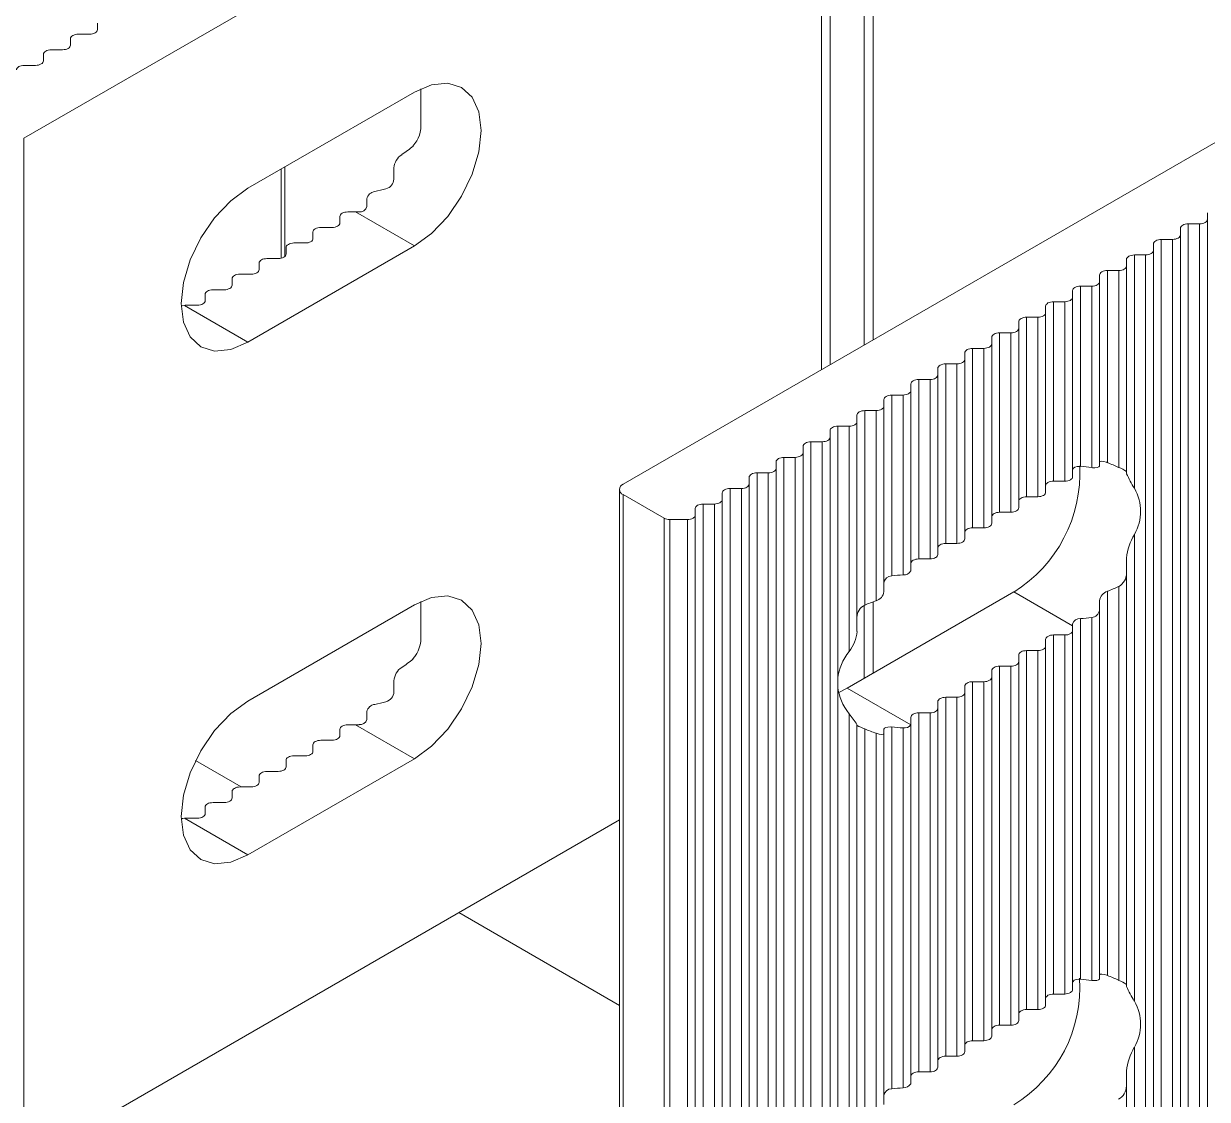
# Model space of a CAD drawing. Header units: millimetres. Extents: x 39 to 459, y 26 to 647.
# Drawn here: x 74.166 to 75.297, y 219.862 to 220.89 of the extents above; entities that cross this region are included whole.
import ezdxf

# ---------------------------------------------------------------- set-up
doc = ezdxf.new("R2010")
doc.units = ezdxf.units.MM
doc.layers.add('ANTET', color=7, linetype='Continuous')

# ---------------------------------------------------------------- blocks, each defined once
blk = doc.blocks.new('Griyaj Montajı')
at = {"color": 7, "linetype": 'Continuous', "lineweight": 15}
for p, q in [((11057.883, 2112.9177), (11057.1207, 2112.4776)), ((11057.1911, 2112.5813), (11057.1911, 2112.5875)), ((11057.1728, 2112.577), (11057.1836, 2112.577)), ((11058.4557, 2112.587), (11057.6935, 2112.147)), ((11057.1653, 2112.5664), (11057.1653, 2112.5726)), ((11057.1396, 2112.5515), (11057.1396, 2112.5578)), ((11057.1471, 2112.5621), (11057.1578, 2112.5621)), ((11057.1213, 2112.5472), (11057.1321, 2112.5472)), ((11057.494, 2112.5217), (11057.3349, 2112.4298)), ((11057.1207, 2112.4776), (11057.1207, 2111.4978)), ((11057.3668, 2112.4482), (11057.3668, 2112.3629)), ((11057.4378, 2112.4072), (11057.4304, 2112.4072)), ((11057.4378, 2112.4072), (11057.494, 2112.3747)), ((11057.4229, 2112.4029), (11057.4229, 2112.3967)), ((11058.2336, 2112.3958), (11058.2444, 2112.3958)), ((11058.2336, 2112.3958), (11058.2336, 2111.4159)), ((11058.2444, 2112.3958), (11058.2444, 2111.4159)), ((11058.2519, 2112.4001), (11058.2519, 2112.4063)), ((11058.2519, 2112.4001), (11058.2519, 2111.4203)), ((11057.3971, 2112.388), (11057.3971, 2112.3818)), ((11057.4154, 2112.3923), (11057.4046, 2112.3923)), ((11058.2261, 2112.3853), (11058.2261, 2112.3915)), ((11058.2261, 2112.3853), (11058.2261, 2111.4054)), ((11057.494, 2112.3747), (11057.3349, 2112.2829)), ((11057.3714, 2112.3731), (11057.3714, 2112.3669)), ((11057.3896, 2112.3775), (11057.3789, 2112.3775)), ((11058.2003, 2112.3704), (11058.2003, 2112.3766)), ((11058.2078, 2112.3809), (11058.2186, 2112.3809)), ((11058.2078, 2112.3809), (11058.2078, 2111.4011)), ((11058.2186, 2112.3809), (11058.2186, 2111.4011)), ((11057.3639, 2112.3626), (11057.3531, 2112.3626)), ((11058.1746, 2112.3555), (11058.1746, 2112.3617)), ((11058.1821, 2112.3661), (11058.1928, 2112.3661)), ((11058.1821, 2112.3661), (11058.1821, 2112.1432)), ((11058.1928, 2112.3661), (11058.1928, 2111.3862)), ((11058.2003, 2112.3704), (11058.2003, 2111.3905)), ((11057.3456, 2112.3583), (11057.3456, 2112.3521)), ((11058.1563, 2112.3512), (11058.1671, 2112.3512)), ((11058.1563, 2112.3512), (11058.1563, 2112.1676)), ((11058.1671, 2112.3512), (11058.1671, 2112.1631)), ((11058.1746, 2112.3555), (11058.1746, 2112.159)), ((11057.3199, 2112.3434), (11057.3199, 2112.3372)), ((11057.3381, 2112.3477), (11057.3274, 2112.3477)), ((11058.1488, 2112.3406), (11058.1488, 2112.3469)), ((11058.1488, 2112.3406), (11058.1488, 2112.1646)), ((11057.2941, 2112.3285), (11057.2941, 2112.3223)), ((11057.3124, 2112.3329), (11057.3016, 2112.3329)), ((11058.1231, 2112.3258), (11058.1231, 2112.332)), ((11058.1306, 2112.3363), (11058.1413, 2112.3363)), ((11058.1306, 2112.3363), (11058.1306, 2112.1641)), ((11058.1413, 2112.3363), (11058.1413, 2112.1629)), ((11057.2743, 2112.3179), (11057.2721, 2112.3174)), ((11057.2743, 2112.3179), (11057.3349, 2112.2829)), ((11057.2866, 2112.318), (11057.2758, 2112.318)), ((11058.0973, 2112.3109), (11058.0973, 2112.3171)), ((11058.1048, 2112.3214), (11058.1156, 2112.3214)), ((11058.1048, 2112.3214), (11058.1048, 2112.15)), ((11058.1156, 2112.3214), (11058.1156, 2112.15)), ((11058.1231, 2112.3258), (11058.1231, 2112.1543)), ((11058.0791, 2112.3066), (11058.0898, 2112.3066)), ((11058.0791, 2112.3066), (11058.0791, 2112.1351)), ((11058.0898, 2112.3066), (11058.0898, 2112.1351)), ((11058.0973, 2112.3109), (11058.0973, 2112.1394)), ((11058.0716, 2112.296), (11058.0716, 2112.3022)), ((11058.0716, 2112.296), (11058.0716, 2112.1246)), ((11058.0458, 2112.2812), (11058.0458, 2112.2874)), ((11058.0533, 2112.2917), (11058.0641, 2112.2917)), ((11058.0533, 2112.2917), (11058.0533, 2112.1202)), ((11058.0641, 2112.2917), (11058.0641, 2112.1202)), ((11058.02, 2112.2663), (11058.02, 2112.2725)), ((11058.0275, 2112.2768), (11058.0383, 2112.2768)), ((11058.0275, 2112.2768), (11058.0275, 2112.1054)), ((11058.0383, 2112.2768), (11058.0383, 2112.1054)), ((11058.0458, 2112.2812), (11058.0458, 2112.1097)), ((11058.0018, 2112.262), (11058.0125, 2112.262)), ((11058.0018, 2112.262), (11058.0018, 2112.0905)), ((11058.0125, 2112.262), (11058.0125, 2112.0905)), ((11058.02, 2112.2663), (11058.02, 2112.0948)), ((11057.9943, 2112.2514), (11057.9943, 2112.2576)), ((11057.9943, 2112.2514), (11057.9943, 2112.08)), ((11057.9685, 2112.2366), (11057.9685, 2112.2428)), ((11057.976, 2112.2471), (11057.9868, 2112.2471)), ((11057.976, 2112.2471), (11057.976, 2112.0756)), ((11057.9868, 2112.2471), (11057.9868, 2112.0756)), ((11057.9428, 2112.2217), (11057.9428, 2112.2279)), ((11057.9503, 2112.2322), (11057.961, 2112.2322)), ((11057.9503, 2112.2322), (11057.9503, 2112.0594)), ((11057.961, 2112.2322), (11057.961, 2112.0604)), ((11057.9685, 2112.2366), (11057.9685, 2112.0651)), ((11057.9245, 2112.2174), (11057.9353, 2112.2174)), ((11057.9245, 2112.2174), (11057.9245, 2112.0315)), ((11057.9353, 2112.2174), (11057.9353, 2112.0356)), ((11057.9428, 2112.2217), (11057.9428, 2112.0444)), ((11057.917, 2112.2068), (11057.917, 2112.213)), ((11057.917, 2112.2068), (11057.917, 2112.0063)), ((11057.8913, 2112.1919), (11057.8913, 2112.1982)), ((11057.8913, 2112.1919), (11057.8913, 2111.2121)), ((11057.8988, 2112.2025), (11057.9095, 2112.2025)), ((11057.8988, 2112.2025), (11057.8988, 2111.9617)), ((11057.9095, 2112.2025), (11057.9095, 2111.9874)), ((11057.8655, 2112.1771), (11057.8655, 2112.1833)), ((11057.873, 2112.1876), (11057.8838, 2112.1876)), ((11057.873, 2112.1876), (11057.873, 2111.2078)), ((11057.8838, 2112.1876), (11057.8838, 2111.2078)), ((11057.8472, 2112.1727), (11057.858, 2112.1727)), ((11057.8472, 2112.1727), (11057.8472, 2111.1929)), ((11057.858, 2112.1727), (11057.858, 2111.1929)), ((11057.8655, 2112.1771), (11057.8655, 2111.1972)), ((11057.8215, 2112.1579), (11057.8322, 2112.1579)), ((11057.8215, 2112.1579), (11057.8215, 2111.178)), ((11057.8322, 2112.1579), (11057.8322, 2111.178)), ((11057.8397, 2112.1622), (11057.8397, 2112.1684)), ((11057.8397, 2112.1622), (11057.8397, 2111.1824)), ((11057.814, 2112.1473), (11057.814, 2112.1536)), ((11057.814, 2112.1473), (11057.814, 2111.1675)), ((11058.1156, 2112.15), (11058.1048, 2112.15)), ((11057.6899, 2112.1421), (11057.6899, 2111.1622)), ((11057.6935, 2112.1372), (11057.7327, 2112.1145)), ((11057.6935, 2112.1372), (11057.6935, 2111.1573)), ((11057.7882, 2112.1325), (11057.7882, 2112.1387)), ((11057.7957, 2112.143), (11057.8065, 2112.143)), ((11057.7957, 2112.143), (11057.7957, 2111.1632)), ((11057.8065, 2112.143), (11057.8065, 2111.1632)), ((11058.0898, 2112.1351), (11058.0791, 2112.1351)), ((11057.7625, 2112.1176), (11057.7625, 2112.1238)), ((11057.77, 2112.1281), (11057.7807, 2112.1281)), ((11057.77, 2112.1281), (11057.77, 2111.1483)), ((11057.7807, 2112.1281), (11057.7807, 2111.1483)), ((11057.7882, 2112.1325), (11057.7882, 2111.1526)), ((11057.7327, 2112.1145), (11057.7327, 2111.1347)), ((11057.738, 2112.1133), (11057.755, 2112.1133)), ((11057.738, 2112.1133), (11057.738, 2111.1334)), ((11057.755, 2112.1133), (11057.755, 2111.1334)), ((11057.7625, 2112.1176), (11057.7625, 2111.1378)), ((11058.0641, 2112.1202), (11058.0533, 2112.1202)), ((11058.0383, 2112.1054), (11058.0275, 2112.1054)), ((11058.0125, 2112.0905), (11058.0018, 2112.0905)), ((11058.1821, 2112.099), (11058.1821, 2111.6533)), ((11057.9868, 2112.0756), (11057.976, 2112.0756)), ((11058.1746, 2112.0621), (11058.1746, 2111.6691)), ((11058.1563, 2112.0448), (11058.1563, 2111.6777)), ((11058.1671, 2112.0494), (11058.1671, 2111.6732)), ((11058.0668, 2112.0441), (11057.9077, 2111.9522)), ((11058.1231, 2112.0116), (11058.0668, 2112.0441)), ((11057.494, 2112.0318), (11057.3349, 2111.9399)), ((11058.1488, 2112.0267), (11058.1488, 2111.6747)), ((11058.1231, 2112.0116), (11058.1231, 2112.0073)), ((11058.1306, 2112.0186), (11058.1306, 2111.6741)), ((11058.1413, 2112.0198), (11058.1413, 2111.673)), ((11058.1156, 2112.003), (11058.1048, 2112.003)), ((11058.1048, 2112.003), (11058.1048, 2111.66)), ((11058.1156, 2112.003), (11058.1156, 2111.66)), ((11058.1231, 2112.0073), (11058.1231, 2111.6644)), ((11058.0898, 2111.9881), (11058.0791, 2111.9881)), ((11058.0791, 2111.9881), (11058.0791, 2111.6452)), ((11058.0898, 2111.9881), (11058.0898, 2111.6452)), ((11058.0973, 2111.9987), (11058.0973, 2111.9925)), ((11058.0973, 2111.9925), (11058.0973, 2111.6495)), ((11058.0716, 2111.9838), (11058.0716, 2111.9776)), ((11058.0716, 2111.9776), (11058.0716, 2111.6346)), ((11058.0458, 2111.9689), (11058.0458, 2111.9627)), ((11058.0641, 2111.9733), (11058.0533, 2111.9733)), ((11058.0533, 2111.9733), (11058.0533, 2111.6303)), ((11058.0641, 2111.9733), (11058.0641, 2111.6303)), ((11058.02, 2111.9541), (11058.02, 2111.9478)), ((11058.0383, 2111.9584), (11058.0275, 2111.9584)), ((11058.0275, 2111.9584), (11058.0275, 2111.6154)), ((11058.0383, 2111.9584), (11058.0383, 2111.6154)), ((11058.0458, 2111.9627), (11058.0458, 2111.6198)), ((11057.8988, 2111.9533), (11057.8988, 2111.4718)), ((11057.9077, 2111.9522), (11057.8996, 2111.9481)), ((11057.9684, 2111.9172), (11057.9077, 2111.9522)), ((11058.0125, 2111.9435), (11058.0018, 2111.9435)), ((11058.0018, 2111.9435), (11058.0018, 2111.6006)), ((11058.0125, 2111.9435), (11058.0125, 2111.6006)), ((11058.02, 2111.9478), (11058.02, 2111.6049)), ((11057.9943, 2111.9392), (11057.9943, 2111.933)), ((11057.9943, 2111.933), (11057.9943, 2111.59)), ((11057.9095, 2111.9277), (11057.9095, 2111.4974)), ((11057.9685, 2111.9243), (11057.9685, 2111.9181)), ((11057.9868, 2111.9286), (11057.976, 2111.9286)), ((11057.976, 2111.9286), (11057.976, 2111.5857)), ((11057.9868, 2111.9286), (11057.9868, 2111.5857)), ((11057.4229, 2111.9129), (11057.4229, 2111.9067)), ((11057.4378, 2111.9173), (11057.4304, 2111.9173)), ((11057.4378, 2111.9173), (11057.494, 2111.8848)), ((11057.917, 2111.9174), (11057.917, 2111.5164)), ((11057.9245, 2111.9133), (11057.9245, 2111.5416)), ((11057.9353, 2111.9091), (11057.9353, 2111.5457)), ((11057.9428, 2111.9091), (11057.9428, 2111.5544)), ((11057.9503, 2111.9151), (11057.9503, 2111.5695)), ((11057.961, 2111.9142), (11057.961, 2111.5704)), ((11057.9685, 2111.9181), (11057.9685, 2111.5752)), ((11057.3971, 2111.8981), (11057.3971, 2111.8919)), ((11057.4154, 2111.9024), (11057.4046, 2111.9024)), ((11057.3896, 2111.8875), (11057.3789, 2111.8875)), ((11057.2849, 2111.883), (11057.3285, 2111.8578)), ((11057.494, 2111.8848), (11057.3349, 2111.7929)), ((11057.3714, 2111.8832), (11057.3714, 2111.877)), ((11057.3456, 2111.8683), (11057.3456, 2111.8621)), ((11057.3639, 2111.8727), (11057.3531, 2111.8727)), ((11057.3199, 2111.8535), (11057.3199, 2111.8473)), ((11057.3381, 2111.8578), (11057.3274, 2111.8578)), ((11057.3124, 2111.8429), (11057.3016, 2111.8429)), ((11057.2941, 2111.8386), (11057.2941, 2111.8324)), ((11057.6899, 2111.8264), (11057.1207, 2111.4978)), ((11057.2743, 2111.828), (11057.3349, 2111.7929)), ((11057.2866, 2111.8281), (11057.2758, 2111.8281)), ((11057.5364, 2111.7378), (11057.6899, 2111.6491)), ((11058.1156, 2111.66), (11058.1048, 2111.66)), ((11058.0898, 2111.6452), (11058.0791, 2111.6452)), ((11058.0641, 2111.6303), (11058.0533, 2111.6303)), ((11058.0383, 2111.6154), (11058.0275, 2111.6154)), ((11058.1821, 2111.6091), (11058.1821, 2111.3862)), ((11058.0125, 2111.6006), (11058.0018, 2111.6006)), ((11057.9868, 2111.5857), (11057.976, 2111.5857)), ((11058.1746, 2111.5721), (11058.1746, 2111.3757))]:
    blk.add_line(p, q, dxfattribs=at)
at = {"color": 8, "linetype": 'Continuous', "lineweight": 15}
for p, q in [((11057.883, 2112.9177), (11057.883, 2112.2564)), ((11057.8915, 2112.9197), (11057.8915, 2112.2613)), ((11057.9239, 2112.9197), (11057.9239, 2112.2801)), ((11057.9324, 2112.9177), (11057.9324, 2112.285)), ((11057.3703, 2112.4502), (11057.3703, 2112.3647)), ((11057.9324, 2112.0346), (11057.9324, 2111.9665)), ((11057.9239, 2112.0316), (11057.9239, 2111.9616))]:
    blk.add_line(p, q, dxfattribs=at)
at = {"color": 7, "linetype": 'Continuous', "lineweight": 15, "flags": 128}
for points in [[(11057.1653, 2112.5726), (11057.1655, 2112.5735), (11057.1659, 2112.5743), (11057.1666, 2112.575), (11057.1675, 2112.5757), (11057.1686, 2112.5762), (11057.1699, 2112.5766), (11057.1713, 2112.5769), (11057.1728, 2112.577)], [(11057.1836, 2112.577), (11057.185, 2112.577), (11057.1864, 2112.5773), (11057.1877, 2112.5777), (11057.1889, 2112.5782), (11057.1898, 2112.5789), (11057.1905, 2112.5796), (11057.1909, 2112.5804), (11057.1911, 2112.5813)], [(11057.1578, 2112.5621), (11057.1593, 2112.5622), (11057.1607, 2112.5624), (11057.162, 2112.5628), (11057.1631, 2112.5634), (11057.164, 2112.564), (11057.1647, 2112.5648), (11057.1652, 2112.5656), (11057.1653, 2112.5664)], [(11057.1396, 2112.5578), (11057.1397, 2112.5586), (11057.1401, 2112.5594), (11057.1408, 2112.5602), (11057.1418, 2112.5608), (11057.1429, 2112.5614), (11057.1442, 2112.5618), (11057.1456, 2112.562), (11057.1471, 2112.5621)], [(11057.1138, 2112.5429), (11057.1139, 2112.5437), (11057.1144, 2112.5445), (11057.1151, 2112.5453), (11057.116, 2112.546), (11057.1171, 2112.5465), (11057.1184, 2112.5469), (11057.1198, 2112.5471), (11057.1213, 2112.5472)], [(11057.1321, 2112.5472), (11057.1335, 2112.5473), (11057.1349, 2112.5475), (11057.1362, 2112.5479), (11057.1374, 2112.5485), (11057.1383, 2112.5491), (11057.139, 2112.5499), (11057.1394, 2112.5507), (11057.1396, 2112.5515)], [(11057.494, 2112.5217), (11057.5105, 2112.5287), (11057.5259, 2112.5302), (11057.539, 2112.5261), (11057.5492, 2112.5168), (11057.5555, 2112.5027), (11057.5577, 2112.4849), (11057.5555, 2112.4647), (11057.5492, 2112.4433), (11057.539, 2112.4222), (11057.5259, 2112.4029), (11057.5105, 2112.3867), (11057.494, 2112.3747)], [(11057.5002, 2112.5249), (11057.5002, 2112.5103), (11057.5002, 2112.4927)], [(11057.4744, 2112.4492), (11057.4744, 2112.4456), (11057.4744, 2112.442), (11057.4744, 2112.4385)], [(11057.3349, 2112.2829), (11057.3185, 2112.2759), (11057.3031, 2112.2743), (11057.2899, 2112.2784), (11057.2798, 2112.2878), (11057.2735, 2112.3019), (11057.2713, 2112.3196), (11057.2735, 2112.3399), (11057.2798, 2112.3613), (11057.2899, 2112.3823), (11057.3031, 2112.4016), (11057.3185, 2112.4178), (11057.3349, 2112.4298)], [(11057.4486, 2112.4197), (11057.4486, 2112.4172), (11057.4486, 2112.4147), (11057.4486, 2112.4123)], [(11057.4304, 2112.4072), (11057.4289, 2112.4071), (11057.4275, 2112.4069), (11057.4262, 2112.4065), (11057.4251, 2112.4059), (11057.4241, 2112.4053), (11057.4235, 2112.4045), (11057.423, 2112.4037), (11057.4229, 2112.4029)], [(11057.4229, 2112.3967), (11057.4227, 2112.3958), (11057.4223, 2112.395), (11057.4216, 2112.3943), (11057.4207, 2112.3936), (11057.4196, 2112.3931), (11057.4183, 2112.3927), (11057.4168, 2112.3924), (11057.4154, 2112.3923)], [(11058.2261, 2112.3915), (11058.2262, 2112.3923), (11058.2267, 2112.3931), (11058.2274, 2112.3939), (11058.2283, 2112.3945), (11058.2294, 2112.3951), (11058.2307, 2112.3955), (11058.2321, 2112.3957), (11058.2336, 2112.3958)], [(11058.2444, 2112.3958), (11058.2458, 2112.3959), (11058.2472, 2112.3961), (11058.2485, 2112.3965), (11058.2497, 2112.3971), (11058.2506, 2112.3977), (11058.2513, 2112.3985), (11058.2517, 2112.3993), (11058.2519, 2112.4001)], [(11057.4046, 2112.3923), (11057.4032, 2112.3922), (11057.4018, 2112.392), (11057.4005, 2112.3916), (11057.3993, 2112.3911), (11057.3984, 2112.3904), (11057.3977, 2112.3897), (11057.3973, 2112.3888), (11057.3971, 2112.388)], [(11058.2186, 2112.3809), (11058.2201, 2112.381), (11058.2215, 2112.3813), (11058.2228, 2112.3817), (11058.2239, 2112.3822), (11058.2248, 2112.3828), (11058.2255, 2112.3836), (11058.226, 2112.3844), (11058.2261, 2112.3853)], [(11057.3789, 2112.3775), (11057.3774, 2112.3774), (11057.376, 2112.3771), (11057.3747, 2112.3767), (11057.3736, 2112.3762), (11057.3726, 2112.3755), (11057.3719, 2112.3748), (11057.3715, 2112.374), (11057.3714, 2112.3731)], [(11057.3971, 2112.3818), (11057.397, 2112.3809), (11057.3966, 2112.3801), (11057.3959, 2112.3794), (11057.3949, 2112.3787), (11057.3938, 2112.3782), (11057.3925, 2112.3778), (11057.3911, 2112.3775), (11057.3896, 2112.3775)], [(11058.2003, 2112.3766), (11058.2005, 2112.3774), (11058.2009, 2112.3782), (11058.2016, 2112.379), (11058.2025, 2112.3797), (11058.2037, 2112.3802), (11058.205, 2112.3806), (11058.2064, 2112.3808), (11058.2078, 2112.3809)], [(11057.3531, 2112.3626), (11057.3517, 2112.3625), (11057.3502, 2112.3623), (11057.3489, 2112.3619), (11057.3478, 2112.3613), (11057.3469, 2112.3607), (11057.3462, 2112.3599), (11057.3458, 2112.3591), (11057.3456, 2112.3583)], [(11057.3714, 2112.3669), (11057.3712, 2112.3661), (11057.3708, 2112.3653), (11057.3701, 2112.3645), (11057.3692, 2112.3639), (11057.368, 2112.3633), (11057.3667, 2112.3629), (11057.3653, 2112.3627), (11057.3639, 2112.3626)], [(11058.1746, 2112.3617), (11058.1747, 2112.3626), (11058.1752, 2112.3634), (11058.1759, 2112.3641), (11058.1768, 2112.3648), (11058.1779, 2112.3653), (11058.1792, 2112.3657), (11058.1806, 2112.366), (11058.1821, 2112.3661)], [(11058.1928, 2112.3661), (11058.1943, 2112.3661), (11058.1957, 2112.3664), (11058.197, 2112.3668), (11058.1981, 2112.3673), (11058.1991, 2112.368), (11058.1998, 2112.3687), (11058.2002, 2112.3695), (11058.2003, 2112.3704)], [(11057.3456, 2112.3521), (11057.3455, 2112.3512), (11057.345, 2112.3504), (11057.3444, 2112.3496), (11057.3434, 2112.349), (11057.3423, 2112.3485), (11057.341, 2112.3481), (11057.3396, 2112.3478), (11057.3381, 2112.3477)], [(11058.1488, 2112.3469), (11058.149, 2112.3477), (11058.1494, 2112.3485), (11058.1501, 2112.3493), (11058.151, 2112.3499), (11058.1522, 2112.3505), (11058.1535, 2112.3509), (11058.1549, 2112.3511), (11058.1563, 2112.3512)], [(11058.1671, 2112.3512), (11058.1685, 2112.3513), (11058.17, 2112.3515), (11058.1713, 2112.3519), (11058.1724, 2112.3525), (11058.1733, 2112.3531), (11058.174, 2112.3539), (11058.1744, 2112.3547), (11058.1746, 2112.3555)], [(11057.3274, 2112.3477), (11057.3259, 2112.3476), (11057.3245, 2112.3474), (11057.3232, 2112.347), (11057.3221, 2112.3465), (11057.3211, 2112.3458), (11057.3204, 2112.3451), (11057.32, 2112.3442), (11057.3199, 2112.3434)], [(11058.1413, 2112.3363), (11058.1428, 2112.3364), (11058.1442, 2112.3366), (11058.1455, 2112.337), (11058.1466, 2112.3376), (11058.1476, 2112.3382), (11058.1483, 2112.339), (11058.1487, 2112.3398), (11058.1488, 2112.3406)], [(11057.3016, 2112.3329), (11057.3001, 2112.3328), (11057.2987, 2112.3325), (11057.2974, 2112.3321), (11057.2963, 2112.3316), (11057.2954, 2112.3309), (11057.2947, 2112.3302), (11057.2942, 2112.3294), (11057.2941, 2112.3285)], [(11057.3199, 2112.3372), (11057.3197, 2112.3363), (11057.3193, 2112.3355), (11057.3186, 2112.3348), (11057.3177, 2112.3341), (11057.3165, 2112.3336), (11057.3152, 2112.3332), (11057.3138, 2112.3329), (11057.3124, 2112.3329)], [(11058.1231, 2112.332), (11058.1232, 2112.3328), (11058.1236, 2112.3336), (11058.1243, 2112.3344), (11058.1253, 2112.335), (11058.1264, 2112.3356), (11058.1277, 2112.336), (11058.1291, 2112.3362), (11058.1306, 2112.3363)], [(11057.2941, 2112.3223), (11057.294, 2112.3215), (11057.2935, 2112.3207), (11057.2928, 2112.3199), (11057.2919, 2112.3193), (11057.2908, 2112.3187), (11057.2895, 2112.3183), (11057.2881, 2112.3181), (11057.2866, 2112.318)], [(11058.0973, 2112.3171), (11058.0975, 2112.318), (11058.0979, 2112.3188), (11058.0986, 2112.3195), (11058.0995, 2112.3202), (11058.1006, 2112.3207), (11058.1019, 2112.3211), (11058.1034, 2112.3214), (11058.1048, 2112.3214)], [(11058.1156, 2112.3214), (11058.117, 2112.3215), (11058.1184, 2112.3218), (11058.1197, 2112.3222), (11058.1209, 2112.3227), (11058.1218, 2112.3234), (11058.1225, 2112.3241), (11058.1229, 2112.3249), (11058.1231, 2112.3258)], [(11058.0716, 2112.3022), (11058.0717, 2112.3031), (11058.0721, 2112.3039), (11058.0728, 2112.3046), (11058.0738, 2112.3053), (11058.0749, 2112.3058), (11058.0762, 2112.3062), (11058.0776, 2112.3065), (11058.0791, 2112.3066)], [(11058.0898, 2112.3066), (11058.0913, 2112.3067), (11058.0927, 2112.3069), (11058.094, 2112.3073), (11058.0951, 2112.3078), (11058.0961, 2112.3085), (11058.0967, 2112.3092), (11058.0972, 2112.3101), (11058.0973, 2112.3109)], [(11058.0641, 2112.2917), (11058.0655, 2112.2918), (11058.0669, 2112.292), (11058.0682, 2112.2924), (11058.0694, 2112.293), (11058.0703, 2112.2936), (11058.071, 2112.2944), (11058.0714, 2112.2952), (11058.0716, 2112.296)], [(11058.0458, 2112.2874), (11058.0459, 2112.2882), (11058.0464, 2112.289), (11058.0471, 2112.2898), (11058.048, 2112.2904), (11058.0491, 2112.291), (11058.0504, 2112.2914), (11058.0518, 2112.2916), (11058.0533, 2112.2917)], [(11058.02, 2112.2725), (11058.0202, 2112.2733), (11058.0206, 2112.2742), (11058.0213, 2112.2749), (11058.0222, 2112.2756), (11058.0234, 2112.2761), (11058.0247, 2112.2765), (11058.0261, 2112.2768), (11058.0275, 2112.2768)], [(11058.0383, 2112.2768), (11058.0398, 2112.2769), (11058.0412, 2112.2772), (11058.0425, 2112.2776), (11058.0436, 2112.2781), (11058.0445, 2112.2788), (11058.0452, 2112.2795), (11058.0457, 2112.2803), (11058.0458, 2112.2812)], [(11057.9943, 2112.2576), (11057.9944, 2112.2585), (11057.9949, 2112.2593), (11057.9955, 2112.26), (11057.9965, 2112.2607), (11057.9976, 2112.2612), (11057.9989, 2112.2616), (11058.0003, 2112.2619), (11058.0018, 2112.262)], [(11058.0125, 2112.262), (11058.014, 2112.262), (11058.0154, 2112.2623), (11058.0167, 2112.2627), (11058.0178, 2112.2632), (11058.0188, 2112.2639), (11058.0195, 2112.2646), (11058.0199, 2112.2655), (11058.02, 2112.2663)], [(11057.9868, 2112.2471), (11057.9882, 2112.2472), (11057.9897, 2112.2474), (11057.991, 2112.2478), (11057.9921, 2112.2484), (11057.993, 2112.249), (11057.9937, 2112.2498), (11057.9941, 2112.2506), (11057.9943, 2112.2514)], [(11057.9685, 2112.2428), (11057.9687, 2112.2436), (11057.9691, 2112.2444), (11057.9698, 2112.2452), (11057.9707, 2112.2458), (11057.9719, 2112.2464), (11057.9732, 2112.2468), (11057.9746, 2112.247), (11057.976, 2112.2471)], [(11057.9428, 2112.2279), (11057.9429, 2112.2287), (11057.9433, 2112.2296), (11057.944, 2112.2303), (11057.945, 2112.231), (11057.9461, 2112.2315), (11057.9474, 2112.2319), (11057.9488, 2112.2321), (11057.9503, 2112.2322)], [(11057.961, 2112.2322), (11057.9625, 2112.2323), (11057.9639, 2112.2326), (11057.9652, 2112.233), (11057.9663, 2112.2335), (11057.9673, 2112.2342), (11057.968, 2112.2349), (11057.9684, 2112.2357), (11057.9685, 2112.2366)], [(11057.917, 2112.213), (11057.9172, 2112.2139), (11057.9176, 2112.2147), (11057.9183, 2112.2154), (11057.9192, 2112.2161), (11057.9203, 2112.2166), (11057.9216, 2112.217), (11057.9231, 2112.2173), (11057.9245, 2112.2174)], [(11057.9353, 2112.2174), (11057.9367, 2112.2174), (11057.9381, 2112.2177), (11057.9394, 2112.2181), (11057.9406, 2112.2186), (11057.9415, 2112.2193), (11057.9422, 2112.22), (11057.9426, 2112.2208), (11057.9428, 2112.2217)], [(11057.9095, 2112.2025), (11057.911, 2112.2026), (11057.9124, 2112.2028), (11057.9137, 2112.2032), (11057.9148, 2112.2038), (11057.9157, 2112.2044), (11057.9164, 2112.2052), (11057.9169, 2112.206), (11057.917, 2112.2068)], [(11057.8838, 2112.1876), (11057.8852, 2112.1877), (11057.8866, 2112.1879), (11057.8879, 2112.1883), (11057.8891, 2112.1889), (11057.89, 2112.1895), (11057.8907, 2112.1903), (11057.8911, 2112.1911), (11057.8913, 2112.1919)], [(11057.8913, 2112.1982), (11057.8914, 2112.199), (11057.8918, 2112.1998), (11057.8925, 2112.2006), (11057.8935, 2112.2012), (11057.8946, 2112.2018), (11057.8959, 2112.2022), (11057.8973, 2112.2024), (11057.8988, 2112.2025)], [(11057.8655, 2112.1833), (11057.8656, 2112.1841), (11057.8661, 2112.1849), (11057.8668, 2112.1857), (11057.8677, 2112.1864), (11057.8688, 2112.1869), (11057.8701, 2112.1873), (11057.8715, 2112.1875), (11057.873, 2112.1876)], [(11057.8397, 2112.1684), (11057.8399, 2112.1693), (11057.8403, 2112.1701), (11057.841, 2112.1708), (11057.8419, 2112.1715), (11057.8431, 2112.172), (11057.8444, 2112.1724), (11057.8458, 2112.1727), (11057.8472, 2112.1727)], [(11057.858, 2112.1727), (11057.8595, 2112.1728), (11057.8609, 2112.1731), (11057.8622, 2112.1735), (11057.8633, 2112.174), (11057.8642, 2112.1747), (11057.8649, 2112.1754), (11057.8654, 2112.1762), (11057.8655, 2112.1771)], [(11058.1488, 2112.1682), (11058.1488, 2112.1683), (11058.1493, 2112.1688), (11058.1506, 2112.169), (11058.1526, 2112.1688), (11058.1554, 2112.168), (11058.1563, 2112.1676)], [(11057.814, 2112.1536), (11057.8141, 2112.1544), (11057.8146, 2112.1552), (11057.8152, 2112.156), (11057.8162, 2112.1566), (11057.8173, 2112.1572), (11057.8186, 2112.1575), (11057.82, 2112.1578), (11057.8215, 2112.1579)], [(11057.8322, 2112.1579), (11057.8337, 2112.158), (11057.8351, 2112.1582), (11057.8364, 2112.1586), (11057.8375, 2112.1591), (11057.8385, 2112.1598), (11057.8392, 2112.1606), (11057.8396, 2112.1614), (11057.8397, 2112.1622)], [(11058.1231, 2112.1605), (11058.1231, 2112.161), (11058.1238, 2112.1623), (11058.1253, 2112.1633), (11058.1273, 2112.1639), (11058.1298, 2112.1641), (11058.1306, 2112.1641)], [(11058.1413, 2112.1629), (11058.142, 2112.1628), (11058.1444, 2112.1627), (11058.1465, 2112.163), (11058.148, 2112.1635), (11058.1488, 2112.1643), (11058.1488, 2112.1646)], [(11057.8065, 2112.143), (11057.8079, 2112.1431), (11057.8094, 2112.1433), (11057.8107, 2112.1437), (11057.8118, 2112.1443), (11057.8127, 2112.1449), (11057.8134, 2112.1457), (11057.8138, 2112.1465), (11057.814, 2112.1473)], [(11058.1048, 2112.15), (11058.1034, 2112.1499), (11058.1019, 2112.1496), (11058.1006, 2112.1492), (11058.0995, 2112.1487), (11058.0986, 2112.148), (11058.0979, 2112.1473), (11058.0975, 2112.1465), (11058.0973, 2112.1456)], [(11058.1231, 2112.1543), (11058.1229, 2112.1535), (11058.1225, 2112.1526), (11058.1218, 2112.1519), (11058.1209, 2112.1512), (11058.1197, 2112.1507), (11058.1184, 2112.1503), (11058.117, 2112.1501), (11058.1156, 2112.15)], [(11057.7882, 2112.1387), (11057.7884, 2112.1395), (11057.7888, 2112.1403), (11057.7895, 2112.1411), (11057.7904, 2112.1417), (11057.7916, 2112.1423), (11057.7929, 2112.1427), (11057.7943, 2112.1429), (11057.7957, 2112.143)], [(11058.0791, 2112.1351), (11058.0776, 2112.135), (11058.0762, 2112.1348), (11058.0749, 2112.1344), (11058.0738, 2112.1338), (11058.0728, 2112.1332), (11058.0721, 2112.1324), (11058.0717, 2112.1316), (11058.0716, 2112.1308)], [(11058.0973, 2112.1394), (11058.0972, 2112.1386), (11058.0967, 2112.1378), (11058.0961, 2112.137), (11058.0951, 2112.1364), (11058.094, 2112.1358), (11058.0927, 2112.1354), (11058.0913, 2112.1352), (11058.0898, 2112.1351)], [(11057.7625, 2112.1238), (11057.7626, 2112.1247), (11057.763, 2112.1255), (11057.7637, 2112.1262), (11057.7647, 2112.1269), (11057.7658, 2112.1274), (11057.7671, 2112.1278), (11057.7685, 2112.1281), (11057.77, 2112.1281)], [(11057.7807, 2112.1281), (11057.7822, 2112.1282), (11057.7836, 2112.1285), (11057.7849, 2112.1289), (11057.786, 2112.1294), (11057.787, 2112.1301), (11057.7877, 2112.1308), (11057.7881, 2112.1316), (11057.7882, 2112.1325)], [(11058.0716, 2112.1246), (11058.0714, 2112.1237), (11058.071, 2112.1229), (11058.0703, 2112.1222), (11058.0694, 2112.1215), (11058.0682, 2112.121), (11058.0669, 2112.1206), (11058.0655, 2112.1203), (11058.0641, 2112.1202)], [(11057.755, 2112.1133), (11057.7564, 2112.1134), (11057.7578, 2112.1136), (11057.7591, 2112.114), (11057.7603, 2112.1145), (11057.7612, 2112.1152), (11057.7619, 2112.1159), (11057.7623, 2112.1168), (11057.7625, 2112.1176)], [(11058.0533, 2112.1202), (11058.0518, 2112.1201), (11058.0504, 2112.1199), (11058.0491, 2112.1195), (11058.048, 2112.119), (11058.0471, 2112.1183), (11058.0464, 2112.1176), (11058.0459, 2112.1167), (11058.0458, 2112.1159)], [(11058.0275, 2112.1054), (11058.0261, 2112.1053), (11058.0247, 2112.105), (11058.0234, 2112.1046), (11058.0222, 2112.1041), (11058.0213, 2112.1034), (11058.0206, 2112.1027), (11058.0202, 2112.1019), (11058.02, 2112.101)], [(11058.0458, 2112.1097), (11058.0457, 2112.1088), (11058.0452, 2112.108), (11058.0445, 2112.1073), (11058.0436, 2112.1066), (11058.0425, 2112.1061), (11058.0412, 2112.1057), (11058.0398, 2112.1054), (11058.0383, 2112.1054)], [(11058.0018, 2112.0905), (11058.0003, 2112.0904), (11057.9989, 2112.0902), (11057.9976, 2112.0898), (11057.9965, 2112.0892), (11057.9955, 2112.0886), (11057.9949, 2112.0878), (11057.9944, 2112.087), (11057.9943, 2112.0862)], [(11058.02, 2112.0948), (11058.0199, 2112.094), (11058.0195, 2112.0932), (11058.0188, 2112.0924), (11058.0178, 2112.0918), (11058.0167, 2112.0912), (11058.0154, 2112.0908), (11058.014, 2112.0906), (11058.0125, 2112.0905)], [(11057.9943, 2112.08), (11057.9941, 2112.0791), (11057.9937, 2112.0783), (11057.993, 2112.0775), (11057.9921, 2112.0769), (11057.991, 2112.0764), (11057.9897, 2112.076), (11057.9882, 2112.0757), (11057.9868, 2112.0756)], [(11057.976, 2112.0756), (11057.9746, 2112.0755), (11057.9732, 2112.0753), (11057.9719, 2112.0749), (11057.9707, 2112.0744), (11057.9698, 2112.0737), (11057.9691, 2112.0729), (11057.9687, 2112.0721), (11057.9685, 2112.0713)], [(11058.1746, 2112.0764), (11058.1746, 2112.0717), (11058.1746, 2112.0669), (11058.1746, 2112.0621)], [(11057.494, 2111.8848), (11057.5105, 2111.8968), (11057.5259, 2111.913), (11057.539, 2111.9323), (11057.5492, 2111.9534), (11057.5555, 2111.9747), (11057.5577, 2111.995), (11057.5555, 2112.0128), (11057.5492, 2112.0268), (11057.539, 2112.0362), (11057.5259, 2112.0403), (11057.5105, 2112.0388), (11057.494, 2112.0318)], [(11057.5002, 2112.0027), (11057.5002, 2112.0204), (11057.5002, 2112.035)], [(11058.1488, 2112.0356), (11058.1488, 2112.0326), (11058.1488, 2112.0297), (11058.1488, 2112.0267)], [(11058.1231, 2112.0136), (11058.1231, 2112.0126), (11058.1231, 2112.0116)], [(11058.1048, 2112.003), (11058.1034, 2112.0029), (11058.1019, 2112.0027), (11058.1006, 2112.0023), (11058.0995, 2112.0017), (11058.0986, 2112.0011), (11058.0979, 2112.0003), (11058.0975, 2111.9995), (11058.0973, 2111.9987)], [(11058.1231, 2112.0073), (11058.1229, 2112.0065), (11058.1225, 2112.0057), (11058.1218, 2112.0049), (11058.1209, 2112.0043), (11058.1197, 2112.0037), (11058.1184, 2112.0033), (11058.117, 2112.0031), (11058.1156, 2112.003)], [(11058.0791, 2111.9881), (11058.0776, 2111.988), (11058.0762, 2111.9878), (11058.0749, 2111.9874), (11058.0738, 2111.9869), (11058.0728, 2111.9862), (11058.0721, 2111.9854), (11058.0717, 2111.9846), (11058.0716, 2111.9838)], [(11058.0973, 2111.9925), (11058.0972, 2111.9916), (11058.0967, 2111.9908), (11058.0961, 2111.99), (11058.0951, 2111.9894), (11058.094, 2111.9889), (11058.0927, 2111.9885), (11058.0913, 2111.9882), (11058.0898, 2111.9881)], [(11058.0716, 2111.9776), (11058.0714, 2111.9767), (11058.071, 2111.9759), (11058.0703, 2111.9752), (11058.0694, 2111.9745), (11058.0682, 2111.974), (11058.0669, 2111.9736), (11058.0655, 2111.9733), (11058.0641, 2111.9733)], [(11058.0533, 2111.9733), (11058.0518, 2111.9732), (11058.0504, 2111.9729), (11058.0491, 2111.9725), (11058.048, 2111.972), (11058.0471, 2111.9713), (11058.0464, 2111.9706), (11058.0459, 2111.9698), (11058.0458, 2111.9689)], [(11057.4744, 2111.9485), (11057.4744, 2111.9521), (11057.4744, 2111.9557), (11057.4744, 2111.9593)], [(11057.8988, 2111.9533), (11057.8986, 2111.9597), (11057.8988, 2111.9617)], [(11058.0275, 2111.9584), (11058.0261, 2111.9583), (11058.0247, 2111.9581), (11058.0234, 2111.9577), (11058.0222, 2111.9571), (11058.0213, 2111.9565), (11058.0206, 2111.9557), (11058.0202, 2111.9549), (11058.02, 2111.9541)], [(11058.0458, 2111.9627), (11058.0457, 2111.9619), (11058.0452, 2111.9611), (11058.0445, 2111.9603), (11058.0436, 2111.9597), (11058.0425, 2111.9591), (11058.0412, 2111.9587), (11058.0398, 2111.9585), (11058.0383, 2111.9584)], [(11058.0018, 2111.9435), (11058.0003, 2111.9434), (11057.9989, 2111.9432), (11057.9976, 2111.9428), (11057.9965, 2111.9422), (11057.9955, 2111.9416), (11057.9949, 2111.9408), (11057.9944, 2111.94), (11057.9943, 2111.9392)], [(11058.02, 2111.9478), (11058.0199, 2111.947), (11058.0195, 2111.9462), (11058.0188, 2111.9454), (11058.0178, 2111.9448), (11058.0167, 2111.9442), (11058.0154, 2111.9438), (11058.014, 2111.9436), (11058.0125, 2111.9435)], [(11057.3349, 2111.9399), (11057.3185, 2111.9279), (11057.3031, 2111.9117), (11057.2899, 2111.8924), (11057.2798, 2111.8714), (11057.2735, 2111.85), (11057.2713, 2111.8297), (11057.2735, 2111.8119), (11057.2798, 2111.7979), (11057.2899, 2111.7885), (11057.3031, 2111.7844), (11057.3185, 2111.7859), (11057.3349, 2111.7929)], [(11057.9943, 2111.933), (11057.9941, 2111.9321), (11057.9937, 2111.9313), (11057.993, 2111.9306), (11057.9921, 2111.9299), (11057.991, 2111.9294), (11057.9897, 2111.929), (11057.9882, 2111.9287), (11057.9868, 2111.9286)], [(11057.4486, 2111.9224), (11057.4486, 2111.9248), (11057.4486, 2111.9273), (11057.4486, 2111.9298)], [(11057.976, 2111.9286), (11057.9746, 2111.9286), (11057.9732, 2111.9283), (11057.9719, 2111.9279), (11057.9707, 2111.9274), (11057.9698, 2111.9267), (11057.9691, 2111.926), (11057.9687, 2111.9252), (11057.9685, 2111.9243)], [(11057.4304, 2111.9173), (11057.4289, 2111.9172), (11057.4275, 2111.9169), (11057.4262, 2111.9165), (11057.4251, 2111.916), (11057.4241, 2111.9154), (11057.4235, 2111.9146), (11057.423, 2111.9138), (11057.4229, 2111.9129)], [(11057.9428, 2111.9091), (11057.9427, 2111.9087), (11057.9419, 2111.9082), (11057.9404, 2111.908), (11057.9381, 2111.9083), (11057.9353, 2111.9091)], [(11057.9503, 2111.9151), (11057.9487, 2111.9152), (11057.9464, 2111.9151), (11057.9445, 2111.9146), (11057.9432, 2111.9139), (11057.9428, 2111.913)], [(11057.9428, 2111.913), (11057.9428, 2111.9116), (11057.9428, 2111.9103), (11057.9428, 2111.9091)], [(11057.4046, 2111.9024), (11057.4032, 2111.9023), (11057.4018, 2111.9021), (11057.4005, 2111.9017), (11057.3993, 2111.9011), (11057.3984, 2111.9005), (11057.3977, 2111.8997), (11057.3973, 2111.8989), (11057.3971, 2111.8981)], [(11057.4229, 2111.9067), (11057.4227, 2111.9059), (11057.4223, 2111.9051), (11057.4216, 2111.9043), (11057.4207, 2111.9037), (11057.4196, 2111.9031), (11057.4183, 2111.9027), (11057.4168, 2111.9025), (11057.4154, 2111.9024)], [(11057.3789, 2111.8875), (11057.3774, 2111.8875), (11057.376, 2111.8872), (11057.3747, 2111.8868), (11057.3736, 2111.8863), (11057.3726, 2111.8856), (11057.3719, 2111.8849), (11057.3715, 2111.8841), (11057.3714, 2111.8832)], [(11057.3971, 2111.8919), (11057.397, 2111.891), (11057.3966, 2111.8902), (11057.3959, 2111.8895), (11057.3949, 2111.8888), (11057.3938, 2111.8883), (11057.3925, 2111.8879), (11057.3911, 2111.8876), (11057.3896, 2111.8875)], [(11057.3714, 2111.877), (11057.3712, 2111.8762), (11057.3708, 2111.8753), (11057.3701, 2111.8746), (11057.3692, 2111.8739), (11057.368, 2111.8734), (11057.3667, 2111.873), (11057.3653, 2111.8728), (11057.3639, 2111.8727)], [(11057.3531, 2111.8727), (11057.3517, 2111.8726), (11057.3502, 2111.8723), (11057.3489, 2111.8719), (11057.3478, 2111.8714), (11057.3469, 2111.8707), (11057.3462, 2111.87), (11057.3458, 2111.8692), (11057.3456, 2111.8683)], [(11057.3274, 2111.8578), (11057.3259, 2111.8577), (11057.3245, 2111.8575), (11057.3232, 2111.8571), (11057.3221, 2111.8565), (11057.3211, 2111.8559), (11057.3204, 2111.8551), (11057.32, 2111.8543), (11057.3199, 2111.8535)], [(11057.3456, 2111.8621), (11057.3455, 2111.8613), (11057.345, 2111.8605), (11057.3444, 2111.8597), (11057.3434, 2111.8591), (11057.3423, 2111.8585), (11057.341, 2111.8581), (11057.3396, 2111.8579), (11057.3381, 2111.8578)], [(11057.3016, 2111.8429), (11057.3001, 2111.8428), (11057.2987, 2111.8426), (11057.2974, 2111.8422), (11057.2963, 2111.8417), (11057.2954, 2111.841), (11057.2947, 2111.8403), (11057.2942, 2111.8394), (11057.2941, 2111.8386)], [(11057.3199, 2111.8473), (11057.3197, 2111.8464), (11057.3193, 2111.8456), (11057.3186, 2111.8449), (11057.3177, 2111.8442), (11057.3165, 2111.8437), (11057.3152, 2111.8433), (11057.3138, 2111.843), (11057.3124, 2111.8429)], [(11057.2941, 2111.8324), (11057.294, 2111.8315), (11057.2935, 2111.8307), (11057.2928, 2111.83), (11057.2919, 2111.8293), (11057.2908, 2111.8288), (11057.2895, 2111.8284), (11057.2881, 2111.8281), (11057.2866, 2111.8281)], [(11057.2714, 2111.8272), (11057.2725, 2111.8276), (11057.2743, 2111.828)], [(11058.1306, 2111.6741), (11058.129, 2111.6742), (11058.1266, 2111.6739), (11058.1247, 2111.6731), (11058.1235, 2111.6719), (11058.1231, 2111.6706)], [(11058.1488, 2111.6747), (11058.1487, 2111.6742), (11058.1479, 2111.6735), (11058.1462, 2111.673), (11058.1439, 2111.6728), (11058.1414, 2111.673), (11058.1413, 2111.673)], [(11058.1563, 2111.6777), (11058.1557, 2111.6779), (11058.1534, 2111.6787), (11058.1511, 2111.6791), (11058.1494, 2111.6789), (11058.1488, 2111.6783), (11058.1488, 2111.6783)], [(11058.1048, 2111.66), (11058.1034, 2111.66), (11058.1019, 2111.6597), (11058.1006, 2111.6593), (11058.0995, 2111.6588), (11058.0986, 2111.6581), (11058.0979, 2111.6574), (11058.0975, 2111.6566), (11058.0973, 2111.6557)], [(11058.1231, 2111.6644), (11058.1229, 2111.6635), (11058.1225, 2111.6627), (11058.1218, 2111.662), (11058.1209, 2111.6613), (11058.1197, 2111.6608), (11058.1184, 2111.6604), (11058.117, 2111.6601), (11058.1156, 2111.66)], [(11058.0973, 2111.6495), (11058.0972, 2111.6487), (11058.0967, 2111.6478), (11058.0961, 2111.6471), (11058.0951, 2111.6464), (11058.094, 2111.6459), (11058.0927, 2111.6455), (11058.0913, 2111.6453), (11058.0898, 2111.6452)], [(11058.0791, 2111.6452), (11058.0776, 2111.6451), (11058.0762, 2111.6448), (11058.0749, 2111.6444), (11058.0738, 2111.6439), (11058.0728, 2111.6433), (11058.0721, 2111.6425), (11058.0717, 2111.6417), (11058.0716, 2111.6408)], [(11058.0533, 2111.6303), (11058.0518, 2111.6302), (11058.0504, 2111.63), (11058.0491, 2111.6296), (11058.048, 2111.629), (11058.0471, 2111.6284), (11058.0464, 2111.6276), (11058.0459, 2111.6268), (11058.0458, 2111.626)], [(11058.0716, 2111.6346), (11058.0714, 2111.6338), (11058.071, 2111.633), (11058.0703, 2111.6322), (11058.0694, 2111.6316), (11058.0682, 2111.631), (11058.0669, 2111.6306), (11058.0655, 2111.6304), (11058.0641, 2111.6303)], [(11058.0275, 2111.6154), (11058.0261, 2111.6154), (11058.0247, 2111.6151), (11058.0234, 2111.6147), (11058.0222, 2111.6142), (11058.0213, 2111.6135), (11058.0206, 2111.6128), (11058.0202, 2111.612), (11058.02, 2111.6111)], [(11058.0458, 2111.6198), (11058.0457, 2111.6189), (11058.0452, 2111.6181), (11058.0445, 2111.6174), (11058.0436, 2111.6167), (11058.0425, 2111.6162), (11058.0412, 2111.6158), (11058.0398, 2111.6155), (11058.0383, 2111.6154)], [(11058.02, 2111.6049), (11058.0199, 2111.6041), (11058.0195, 2111.6032), (11058.0188, 2111.6025), (11058.0178, 2111.6018), (11058.0167, 2111.6013), (11058.0154, 2111.6009), (11058.014, 2111.6007), (11058.0125, 2111.6006)], [(11058.0018, 2111.6006), (11058.0003, 2111.6005), (11057.9989, 2111.6002), (11057.9976, 2111.5998), (11057.9965, 2111.5993), (11057.9955, 2111.5986), (11057.9949, 2111.5979), (11057.9944, 2111.5971), (11057.9943, 2111.5962)], [(11057.976, 2111.5857), (11057.9746, 2111.5856), (11057.9732, 2111.5854), (11057.9719, 2111.585), (11057.9707, 2111.5844), (11057.9698, 2111.5838), (11057.9691, 2111.583), (11057.9687, 2111.5822), (11057.9685, 2111.5814)], [(11057.9943, 2111.59), (11057.9941, 2111.5892), (11057.9937, 2111.5884), (11057.993, 2111.5876), (11057.9921, 2111.587), (11057.991, 2111.5864), (11057.9897, 2111.586), (11057.9882, 2111.5858), (11057.9868, 2111.5857)], [(11058.1746, 2111.5721), (11058.1746, 2111.577), (11058.1746, 2111.5817), (11058.1746, 2111.5865)]]:
    blk.add_lwpolyline(points, dxfattribs=at)
at = {"color": 7, "linetype": 'Continuous', "lineweight": 15}
for centre, radius, start, end in [((11057.4708, 2112.4899), 0.0295, 317.8188, 5.4279), ((11057.4911, 2112.4479), 0.0167, 123.3033, 175.5593), ((11057.4644, 2112.439), 0.01, 284.4866, 357.2219), ((11057.457, 2112.4182), 0.00844, 95.5123, 170.0241), ((11057.4421, 2112.4139), 0.00672, 261.7314, 346.417), ((11057.2758, 2112.3051), 0.0129, 89.9789, 96.9266), ((11057.9964, 2112.1576), 0.1336, 301.8129, 2.9522), ((11058.1573, 2112.1359), 0.0289, 53.2286, 70.1717), ((11058.801, 2112.1581), 0.6264, 179.911, 180.089), ((11057.6953, 2112.1421), 0.00524, 110.7827, 249.2173), ((11058.3006, 2112.216), 0.1391, 205.0634, 211.5771), ((11057.7378, 2112.1241), 0.0108, 241.9738, 271.1394), ((11058.2257, 2112.072), 0.0513, 148.208, 175.0387), ((11057.9503, 2112.0518), 0.00765, 90.5114, 171.7444), ((11057.9614, 2112.0686), 0.00829, 267.6504, 327.5269), ((11057.966, 2112.0651), 0.00257, 339.4894, 359.9005), ((11058.1602, 2112.062), 0.0144, 298.6063, 0.2563), ((11058.1596, 2112.0345), 0.0108, 107.6499, 174.0585), ((11057.9324, 2112.0457), 0.0104, 285.9055, 352.6216), ((11057.9298, 2112.0199), 0.0128, 114.4952, 180.7442), ((11058.1408, 2112.0279), 0.00809, 273.6167, 351.9196), ((11058.13, 2112.0114), 0.0073, 85.7417, 162.4067), ((11057.4699, 2112.0003), 0.0304, 318.5932, 4.6535), ((11057.8813, 2112.0095), 0.0359, 321.9226, 354.9333), ((11057.4912, 2111.958), 0.0168, 123.4795, 175.3832), ((11057.4644, 2111.9491), 0.0101, 284.649, 357.0593), ((11057.4571, 2111.9282), 0.00856, 96.1487, 169.3876), ((11057.4421, 2111.924), 0.00672, 261.7298, 346.4184), ((11057.8104, 2111.8477), 0.1273, 33.1626, 38.9026), ((11055.411, 2105.9728), 6.4504, 67.06602, 67.13835), ((11057.9622, 2111.9218), 0.00771, 261.4583, 323.4371), ((11057.966, 2111.9181), 0.00257, 339.4894, 359.9005), ((11057.2758, 2111.8152), 0.0129, 89.9789, 96.9266), ((11057.9988, 2111.6664), 0.1312, 301.2286, 3.7662), ((11058.1559, 2111.6434), 0.0317, 53.9893, 69.4108), ((11058.8009, 2111.6681), 0.6264, 179.911, 180.089), ((11058.298, 2111.7247), 0.1362, 204.9931, 211.6473), ((11058.2277, 2111.5814), 0.0534, 148.7539, 174.4928), ((11057.9504, 2111.5618), 0.00771, 90.8978, 171.3578), ((11057.9611, 2111.5793), 0.00885, 269.7243, 325.453), ((11057.966, 2111.5752), 0.00257, 339.4894, 359.9005), ((11058.1601, 2111.5721), 0.0144, 298.7375, 0.1252)]:
    blk.add_arc(centre, radius, start, end, dxfattribs=at)
for centre, start_param, end_param in [((11057.3863, 2112.5104), 5.562567, 5.702188), ((11057.412, 2112.4956), 5.066397, 5.158187), ((11057.4378, 2112.4807), 4.712389, 4.738832), ((11058.1122, 2112.0914), 1.339942, 1.426), ((11058.0864, 2112.1062), 0.884668, 0.989594), ((11058.0607, 2112.1211), 5.977919, 6.588452), ((11057.9743, 2111.9873), 1.675343, 1.760812), ((11058.0864, 2112.1062), 5.293591, 5.398518), ((11058.0001, 2111.9724), 2.104928, 2.206336), ((11058.1122, 2112.0914), 4.857186, 4.943243), ((11057.3863, 2112.0205), 5.562567, 5.702188), ((11058.0258, 2111.9575), 2.723418, 3.084132), ((11058.0258, 2111.9575), 3.199054, 3.559767), ((11057.412, 2112.0056), 5.066397, 5.158187), ((11057.4378, 2111.9908), 4.712389, 4.738832), ((11058.0001, 2111.9724), 4.07685, 4.178257), ((11057.9743, 2111.9873), 4.522374, 4.607843), ((11058.1122, 2111.6014), 1.339942, 1.426), ((11058.0864, 2111.6163), 0.884668, 0.989594), ((11058.0607, 2111.6312), 5.977919, 6.588452), ((11057.9743, 2111.4973), 1.675343, 1.760812)]:
    blk.add_ellipse(centre, major_axis=(0.1273, 0), ratio=0.577382, start_param=start_param, end_param=end_param, dxfattribs=at)

msp = doc.modelspace()

# ---------------------------------------------------------------- block references
at = {"layer": 'ANTET', "color": 0}
msp.add_blockref('Griyaj Montajı', (-10982.9547, -1891.697), dxfattribs=at)

doc.saveas('drawing.dxf')
